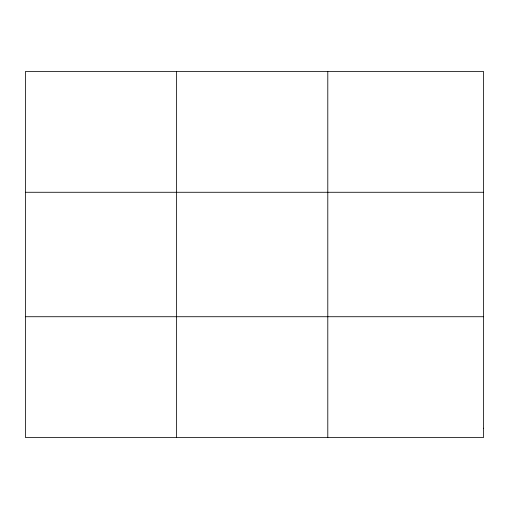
<?xml version="1.0" encoding="UTF-8"?>
<svg xmlns="http://www.w3.org/2000/svg" width="509" height="509" viewBox="0 0 509 509"><rect width="100%" height="100%" fill="white"/><g stroke="black" fill="none" stroke-linecap="round" stroke-linejoin="round"><path stroke-width="0.76" d="M176.623 71.489L176.623 437.511M327.796 71.489L327.796 437.511M25.45 192.275L483.55 192.275M25.45 316.725L483.55 316.725M483.55 428.215L483.55 437.511L25.45 437.511L25.45 71.489L483.55 71.489L483.55 428.215"/></g></svg>
